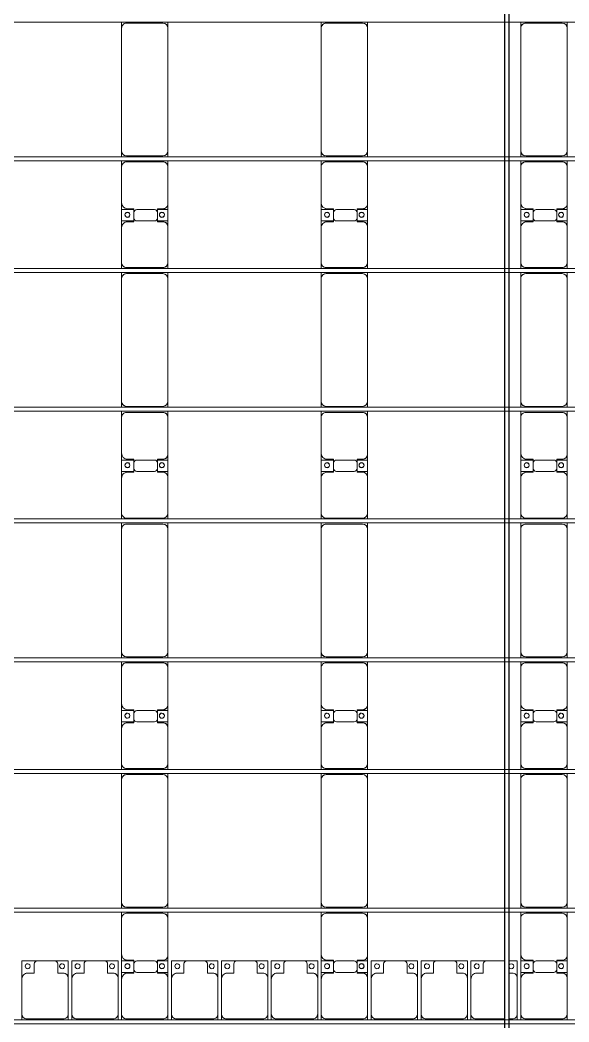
# Model space of a CAD drawing. Header units: millimetres. Extents: x -147246 to 112336, y -213734 to -86506.
# Drawn here: x -121365 to -115865, y -130845 to -120805 of the extents above; entities that cross this region are included whole.
import ezdxf

# ---------------------------------------------------------------- set-up
doc = ezdxf.new("R2010")
doc.units = ezdxf.units.MM
doc.layers.add('A-GENM', color=13, linetype='Continuous', lineweight=9)
doc.layers.add('S-BEAM', color=12, linetype='Continuous', lineweight=9)

# ---------------------------------------------------------------- blocks, each defined once
blk = doc.blocks.new('Dai phao do pin - DẢI PHAO ĐỠ PIN-29734-BỐ TRÍ KHUNG KẾT CẤU BÈ PIN 05')
at = {"layer": 'A-GENM', "color": 7}
for p, q in [((24419, 223), (24480, 223)), ((25710, 223), (24480, 223)), ((25710, 223), (25769, 223)), ((25809, 223), (25870, 223)), ((26240, 223), (25870, 223)), ((26240, 223), (26412, 223)), ((26298, 223), (26470, 223)), ((26298, 118), (26298, 223)), ((26412, 223), (26412, 118)), ((26830, 223), (26470, 223)), ((26830, 223), (26889, 223)), ((26929, 223), (26990, 223)), ((28220, 223), (26990, 223)), ((28220, 223), (28279, 223)), ((28319, 223), (28380, 223)), ((28750, 223), (28380, 223)), ((28750, 223), (28922, 223)), ((28808, 223), (28980, 223)), ((28808, 118), (28808, 223)), ((28922, 223), (28922, 118)), ((29340, 223), (28980, 223)), ((29340, 223), (29399, 223)), ((29439, 223), (29500, 223)), ((30730, 223), (29500, 223)), ((30730, 223), (30789, 223)), ((30829, 223), (30890, 223)), ((31260, 223), (30890, 223)), ((31260, 223), (31432, 223)), ((31318, 223), (31490, 223)), ((31318, 118), (31318, 223)), ((31432, 223), (31432, 118)), ((31850, 223), (31490, 223)), ((31850, 223), (31909, 223)), ((31949, 223), (32010, 223)), ((33240, 223), (32010, 223)), ((33240, 223), (33299, 223)), ((33339, 223), (33400, 223)), ((33770, 223), (33400, 223)), ((33770, 223), (33942, 223)), ((33942, 223), (33942, 118)), ((24430, 173), (24430, -192)), ((25760, -192), (25760, 173)), ((25820, 173), (25820, -192)), ((26290, 118), (26290, 173)), ((26382, 118), (26290, 118)), ((26420, 118), (26328, 118)), ((26420, 173), (26420, 118)), ((26880, -192), (26880, 173)), ((26940, 173), (26940, -192)), ((28270, -192), (28270, 173)), ((28330, 173), (28330, -192)), ((28800, 118), (28800, 173)), ((28892, 118), (28800, 118)), ((28930, 118), (28838, 118)), ((28930, 173), (28930, 118)), ((29390, -192), (29390, 173)), ((29450, 173), (29450, -192)), ((30780, -192), (30780, 173)), ((30840, 173), (30840, -192)), ((31310, 118), (31310, 173)), ((31402, 118), (31310, 118)), ((31440, 118), (31348, 118)), ((31440, 173), (31440, 118)), ((31900, -192), (31900, 173)), ((31960, 173), (31960, -192)), ((33290, -192), (33290, 173)), ((33350, 173), (33350, -192)), ((33820, 118), (33820, 173)), ((33912, 118), (33820, 118)), ((26298, 88), (26298, -88)), ((26412, -88), (26412, 88)), ((28808, 88), (28808, -88)), ((28922, -88), (28922, 88)), ((31318, 88), (31318, -88)), ((31432, -88), (31432, 88)), ((33942, -88), (33942, 88)), ((26290, -182), (26290, -118)), ((26290, -118), (26382, -118)), ((26298, -242), (26298, -118)), ((26328, -118), (26420, -118)), ((26412, -118), (26412, -242)), ((26420, -118), (26420, -182)), ((28800, -182), (28800, -118)), ((28800, -118), (28892, -118)), ((28808, -242), (28808, -118)), ((28838, -118), (28930, -118)), ((28922, -118), (28922, -242)), ((28930, -118), (28930, -182)), ((31310, -182), (31310, -118)), ((31310, -118), (31402, -118)), ((31318, -242), (31318, -118)), ((31348, -118), (31440, -118)), ((31432, -118), (31432, -242)), ((31440, -118), (31440, -182)), ((33820, -182), (33820, -118)), ((33820, -118), (33912, -118)), ((33942, -118), (33942, -242)), ((24480, -242), (24419, -242)), ((24480, -242), (25710, -242)), ((25769, -242), (25710, -242)), ((25870, -242), (25809, -242)), ((25870, -242), (26230, -242)), ((26412, -242), (26230, -242)), ((26480, -242), (26298, -242)), ((26480, -242), (26830, -242)), ((26889, -242), (26830, -242)), ((26990, -242), (26929, -242)), ((26990, -242), (28220, -242)), ((28279, -242), (28220, -242)), ((28380, -242), (28319, -242)), ((28380, -242), (28740, -242)), ((28922, -242), (28740, -242)), ((28990, -242), (28808, -242)), ((28990, -242), (29340, -242)), ((29399, -242), (29340, -242)), ((29500, -242), (29439, -242)), ((29500, -242), (30730, -242)), ((30789, -242), (30730, -242)), ((30890, -242), (30829, -242)), ((30890, -242), (31250, -242)), ((31432, -242), (31250, -242)), ((31500, -242), (31318, -242)), ((31500, -242), (31850, -242)), ((31909, -242), (31850, -242)), ((32010, -242), (31949, -242)), ((32010, -242), (33240, -242)), ((33299, -242), (33240, -242)), ((33400, -242), (33339, -242)), ((33400, -242), (33760, -242)), ((33942, -242), (33760, -242))]:
    blk.add_line(p, q, dxfattribs=at)
for centre, radius, start, end in [((24480, 173), 50, 90, 180), ((24480, 173), 50, 90, 180), ((25710, 173), 50, 0, 90), ((25710, 173), 50, 45, 90), ((25870, 173), 50, 90, 180), ((25870, 173), 50, 139.7671, 180), ((26240, 173), 50, 360, 90), ((26240, 173), 50, 360, 45), ((26470, 173), 50, 90, 180), ((26470, 173), 50, 135, 180), ((26830, 173), 50, 0, 90), ((26830, 173), 50, 0, 45), ((26990, 173), 50, 90, 180), ((26990, 173), 50, 90, 180), ((28220, 173), 50, 0, 90), ((28220, 173), 50, 45, 90), ((28380, 173), 50, 90, 180), ((28380, 173), 50, 135, 180), ((28750, 173), 50, 0, 90), ((28750, 173), 50, 0, 45), ((28980, 173), 50, 90, 180), ((28980, 173), 50, 135, 180), ((29340, 173), 50, 0, 90), ((29340, 173), 50, 0, 45), ((29500, 173), 50, 90, 180), ((29500, 173), 50, 90, 180), ((30730, 173), 50, 0, 90), ((30730, 173), 50, 45, 90), ((30890, 173), 50, 90, 180), ((30890, 173), 50, 135, 180), ((31260, 173), 50, 0, 90), ((31260, 173), 50, 0, 45), ((31490, 173), 50, 90, 180), ((31490, 173), 50, 135, 180), ((31850, 173), 50, 0, 90), ((31850, 173), 50, 0, 45), ((32010, 173), 50, 90, 180), ((32010, 173), 50, 90, 180), ((33240, 173), 50, 0, 90), ((33240, 173), 50, 45, 90), ((33400, 173), 50, 90, 180), ((33400, 173), 50, 135, 180), ((33770, 173), 50, 360, 90), ((33770, 173), 50, 360, 45), ((26328, 88), 30, 90, 180), ((26349, 162), 25, 360, 180), ((26349, 162), 25, 180, 0), ((26351, 162), 25, 360, 180), ((26351, 162), 25, 180, 0), ((26382, 88), 30, 0, 90), ((28838, 88), 30, 90, 180), ((28859, 162), 25, 0, 180), ((28859, 162), 25, 180, 360), ((28861, 162), 25, 0, 180), ((28861, 162), 25, 180, 0), ((28892, 88), 30, 360, 90), ((31348, 88), 30, 90, 180), ((31369, 162), 25, 360, 180), ((31369, 162), 25, 180, 360), ((31371, 162), 25, 0, 180), ((31371, 162), 25, 180, 0), ((31402, 88), 30, 0, 90), ((33879, 162), 25, 360, 180), ((33879, 162), 25, 180, 360), ((33912, 88), 30, 0, 90), ((26328, -88), 30, 180, 270), ((26382, -88), 30, 270, 0), ((28838, -88), 30, 180, 270), ((28892, -88), 30, 270, 0), ((31348, -88), 30, 180, 270), ((31402, -88), 30, 270, 0), ((33912, -88), 30, 270, 0), ((24480, -192), 50, 180, 270), ((24480, -192), 50, 180, 255), ((25710, -192), 50, 270, 360), ((25870, -192), 50, 180, 270), ((25870, -192), 50, 180, 220.2362), ((26230, -182), 60, 270, 0), ((26230, -182), 60, 330, 0), ((26349, -183), 25, 360, 180), ((26349, -183), 25, 180, 360), ((26351, -183), 25, 360, 180), ((26351, -183), 25, 180, 360), ((26480, -182), 60, 180, 270), ((26480, -182), 60, 180, 210), ((26830, -192), 50, 270, 0), ((26830, -192), 50, 315, 0), ((26990, -192), 50, 180, 270), ((26990, -192), 50, 180, 255), ((28220, -192), 50, 270, 0), ((28380, -192), 50, 180, 270), ((28380, -192), 50, 180, 225), ((28740, -182), 60, 270, 360), ((28740, -182), 60, 330, 0), ((28859, -183), 25, 360, 180), ((28859, -183), 25, 180, 0), ((28861, -183), 25, 360, 180), ((28861, -183), 25, 180, 360), ((28990, -182), 60, 180, 270), ((28990, -182), 60, 180, 210), ((29340, -192), 50, 270, 0), ((29340, -192), 50, 315, 0), ((29500, -192), 50, 180, 270), ((29500, -192), 50, 180, 255), ((30730, -192), 50, 270, 0), ((30890, -192), 50, 180, 270), ((30890, -192), 50, 180, 225), ((31250, -182), 60, 270, 360), ((31250, -182), 60, 330, 0), ((31369, -183), 25, 360, 180), ((31369, -183), 25, 180, 360), ((31371, -183), 25, 360, 180), ((31371, -183), 25, 180, 360), ((31500, -182), 60, 180, 270), ((31500, -182), 60, 180, 210), ((31850, -192), 50, 270, 360), ((31850, -192), 50, 315, 0), ((32010, -192), 50, 180, 270), ((32010, -192), 50, 180, 255), ((33240, -192), 50, 270, 0), ((33400, -192), 50, 180, 270), ((33400, -192), 50, 180, 225), ((33760, -182), 60, 270, 360), ((33760, -182), 60, 330, 360), ((33879, -183), 25, 0, 180), ((33879, -183), 25, 180, 0), ((25710, -192), 50, 270, 345), ((28220, -192), 50, 270, 345), ((30730, -192), 50, 270, 345), ((33240, -192), 50, 270, 345)]:
    blk.add_arc(centre, radius, start, end, dxfattribs=at)
blk = doc.blocks.new('Dai phao do pin - DẢI PHAO ĐỠ PIN-29765-BỐ TRÍ KHUNG KẾT CẤU BÈ PIN 05')
at = {"layer": 'A-GENM', "color": 7}
for p, q in [((24419, 223), (24480, 223)), ((25710, 223), (24480, 223)), ((25710, 223), (25769, 223)), ((25809, 223), (25870, 223)), ((26240, 223), (25870, 223)), ((26240, 223), (26412, 223)), ((26298, 223), (26470, 223)), ((26298, 118), (26298, 223)), ((26412, 223), (26412, 118)), ((26830, 223), (26470, 223)), ((26830, 223), (26889, 223)), ((26929, 223), (26990, 223)), ((28220, 223), (26990, 223)), ((28220, 223), (28279, 223)), ((28319, 223), (28380, 223)), ((28750, 223), (28380, 223)), ((28750, 223), (28922, 223)), ((28808, 223), (28980, 223)), ((28808, 118), (28808, 223)), ((28922, 223), (28922, 118)), ((29340, 223), (28980, 223)), ((29340, 223), (29399, 223)), ((29439, 223), (29500, 223)), ((30730, 223), (29500, 223)), ((30730, 223), (30789, 223)), ((30829, 223), (30890, 223)), ((31260, 223), (30890, 223)), ((31260, 223), (31432, 223)), ((31318, 223), (31490, 223)), ((31318, 118), (31318, 223)), ((31432, 223), (31432, 118)), ((31850, 223), (31490, 223)), ((31850, 223), (31909, 223)), ((31949, 223), (32010, 223)), ((33240, 223), (32010, 223)), ((33240, 223), (33299, 223)), ((33339, 223), (33400, 223)), ((33770, 223), (33400, 223)), ((33770, 223), (33942, 223)), ((33942, 223), (33942, 118)), ((24430, 173), (24430, -192)), ((25760, -192), (25760, 173)), ((25820, 173), (25820, -192)), ((26290, 118), (26290, 173)), ((26382, 118), (26290, 118)), ((26420, 118), (26328, 118)), ((26420, 173), (26420, 118)), ((26880, -192), (26880, 173)), ((26940, 173), (26940, -192)), ((28270, -192), (28270, 173)), ((28330, 173), (28330, -192)), ((28800, 118), (28800, 173)), ((28892, 118), (28800, 118)), ((28930, 118), (28838, 118)), ((28930, 173), (28930, 118)), ((29390, -192), (29390, 173)), ((29450, 173), (29450, -192)), ((30780, -192), (30780, 173)), ((30840, 173), (30840, -192)), ((31310, 118), (31310, 173)), ((31402, 118), (31310, 118)), ((31440, 118), (31348, 118)), ((31440, 173), (31440, 118)), ((31900, -192), (31900, 173)), ((31960, 173), (31960, -192)), ((33290, -192), (33290, 173)), ((33350, 173), (33350, -192)), ((33820, 118), (33820, 173)), ((33912, 118), (33820, 118)), ((26298, 88), (26298, -88)), ((26412, -88), (26412, 88)), ((28808, 88), (28808, -88)), ((28922, -88), (28922, 88)), ((31318, 88), (31318, -88)), ((31432, -88), (31432, 88)), ((33942, -88), (33942, 88)), ((26290, -182), (26290, -118)), ((26290, -118), (26382, -118)), ((26298, -242), (26298, -118)), ((26328, -118), (26420, -118)), ((26412, -118), (26412, -242)), ((26420, -118), (26420, -182)), ((28800, -182), (28800, -118)), ((28800, -118), (28892, -118)), ((28808, -242), (28808, -118)), ((28838, -118), (28930, -118)), ((28922, -118), (28922, -242)), ((28930, -118), (28930, -182)), ((31310, -182), (31310, -118)), ((31310, -118), (31402, -118)), ((31318, -242), (31318, -118)), ((31348, -118), (31440, -118)), ((31432, -118), (31432, -242)), ((31440, -118), (31440, -182)), ((33820, -182), (33820, -118)), ((33820, -118), (33912, -118)), ((33942, -118), (33942, -242)), ((24480, -242), (24419, -242)), ((24480, -242), (25710, -242)), ((25769, -242), (25710, -242)), ((25870, -242), (25809, -242)), ((25870, -242), (26230, -242)), ((26412, -242), (26230, -242)), ((26480, -242), (26298, -242)), ((26480, -242), (26830, -242)), ((26889, -242), (26830, -242)), ((26990, -242), (26929, -242)), ((26990, -242), (28220, -242)), ((28279, -242), (28220, -242)), ((28380, -242), (28319, -242)), ((28380, -242), (28740, -242)), ((28922, -242), (28740, -242)), ((28990, -242), (28808, -242)), ((28990, -242), (29340, -242)), ((29399, -242), (29340, -242)), ((29500, -242), (29439, -242)), ((29500, -242), (30730, -242)), ((30789, -242), (30730, -242)), ((30890, -242), (30829, -242)), ((30890, -242), (31250, -242)), ((31432, -242), (31250, -242)), ((31500, -242), (31318, -242)), ((31500, -242), (31850, -242)), ((31909, -242), (31850, -242)), ((32010, -242), (31949, -242)), ((32010, -242), (33240, -242)), ((33299, -242), (33240, -242)), ((33400, -242), (33339, -242)), ((33400, -242), (33760, -242)), ((33942, -242), (33760, -242))]:
    blk.add_line(p, q, dxfattribs=at)
for centre, radius, start, end in [((24480, 173), 50, 90, 180), ((24480, 173), 50, 90, 180), ((25710, 173), 50, 0, 90), ((25710, 173), 50, 45, 90), ((25870, 173), 50, 90, 180), ((25870, 173), 50, 139.7821, 180), ((26240, 173), 50, 360, 90), ((26240, 173), 50, 360, 45), ((26470, 173), 50, 90, 180), ((26470, 173), 50, 135, 180), ((26830, 173), 50, 0, 90), ((26830, 173), 50, 0, 45), ((26990, 173), 50, 90, 180), ((26990, 173), 50, 90, 180), ((28220, 173), 50, 0, 90), ((28220, 173), 50, 45, 90), ((28380, 173), 50, 90, 180), ((28380, 173), 50, 135, 180), ((28750, 173), 50, 0, 90), ((28750, 173), 50, 0, 45), ((28980, 173), 50, 90, 180), ((28980, 173), 50, 135, 180), ((29340, 173), 50, 0, 90), ((29340, 173), 50, 0, 45), ((29500, 173), 50, 90, 180), ((29500, 173), 50, 90, 180), ((30730, 173), 50, 0, 90), ((30730, 173), 50, 45, 90), ((30890, 173), 50, 90, 180), ((30890, 173), 50, 135, 180), ((31260, 173), 50, 0, 90), ((31260, 173), 50, 0, 45), ((31490, 173), 50, 90, 180), ((31490, 173), 50, 135, 180), ((31850, 173), 50, 0, 90), ((31850, 173), 50, 0, 45), ((32010, 173), 50, 90, 180), ((32010, 173), 50, 90, 180), ((33240, 173), 50, 0, 90), ((33240, 173), 50, 45, 90), ((33400, 173), 50, 90, 180), ((33400, 173), 50, 135, 180), ((33770, 173), 50, 360, 90), ((33770, 173), 50, 360, 45), ((26328, 88), 30, 90, 180), ((26349, 162), 25, 360, 180), ((26349, 162), 25, 180, 0), ((26351, 162), 25, 360, 180), ((26351, 162), 25, 180, 0), ((26382, 88), 30, 0, 90), ((28838, 88), 30, 90, 180), ((28859, 162), 25, 0, 180), ((28859, 162), 25, 180, 360), ((28861, 162), 25, 0, 180), ((28861, 162), 25, 180, 0), ((28892, 88), 30, 360, 90), ((31348, 88), 30, 90, 180), ((31369, 162), 25, 360, 180), ((31369, 162), 25, 180, 360), ((31371, 162), 25, 0, 180), ((31371, 162), 25, 180, 0), ((31402, 88), 30, 0, 90), ((33879, 162), 25, 360, 180), ((33879, 162), 25, 180, 360), ((33912, 88), 30, 0, 90), ((26328, -88), 30, 180, 270), ((26382, -88), 30, 270, 0), ((28838, -88), 30, 180, 270), ((28892, -88), 30, 270, 0), ((31348, -88), 30, 180, 270), ((31402, -88), 30, 270, 0), ((33912, -88), 30, 270, 0), ((24480, -192), 50, 180, 270), ((24480, -192), 50, 180, 255), ((25710, -192), 50, 270, 360), ((25870, -192), 50, 180, 270), ((25870, -192), 50, 180, 220.2211), ((26230, -182), 60, 270, 0), ((26230, -182), 60, 330, 0), ((26349, -183), 25, 360, 180), ((26349, -183), 25, 180, 360), ((26351, -183), 25, 360, 180), ((26351, -183), 25, 180, 360), ((26480, -182), 60, 180, 270), ((26480, -182), 60, 180, 210), ((26830, -192), 50, 270, 0), ((26830, -192), 50, 315, 0), ((26990, -192), 50, 180, 270), ((26990, -192), 50, 180, 255), ((28220, -192), 50, 270, 0), ((28380, -192), 50, 180, 270), ((28380, -192), 50, 180, 225), ((28740, -182), 60, 270, 360), ((28740, -182), 60, 330, 0), ((28859, -183), 25, 360, 180), ((28859, -183), 25, 180, 0), ((28861, -183), 25, 360, 180), ((28861, -183), 25, 180, 360), ((28990, -182), 60, 180, 270), ((28990, -182), 60, 180, 210), ((29340, -192), 50, 270, 0), ((29340, -192), 50, 315, 0), ((29500, -192), 50, 180, 270), ((29500, -192), 50, 180, 255), ((30730, -192), 50, 270, 0), ((30890, -192), 50, 180, 270), ((30890, -192), 50, 180, 225), ((31250, -182), 60, 270, 360), ((31250, -182), 60, 330, 0), ((31369, -183), 25, 360, 180), ((31369, -183), 25, 180, 360), ((31371, -183), 25, 360, 180), ((31371, -183), 25, 180, 360), ((31500, -182), 60, 180, 270), ((31500, -182), 60, 180, 210), ((31850, -192), 50, 270, 360), ((31850, -192), 50, 315, 0), ((32010, -192), 50, 180, 270), ((32010, -192), 50, 180, 255), ((33240, -192), 50, 270, 0), ((33400, -192), 50, 180, 270), ((33400, -192), 50, 180, 225), ((33760, -182), 60, 270, 360), ((33760, -182), 60, 330, 360), ((33879, -183), 25, 0, 180), ((33879, -183), 25, 180, 0), ((25710, -192), 50, 270, 345), ((28220, -192), 50, 270, 345), ((30730, -192), 50, 270, 345), ((33240, -192), 50, 270, 345)]:
    blk.add_arc(centre, radius, start, end, dxfattribs=at)
blk = doc.blocks.new('Dai phao do pin - DẢI PHAO ĐỠ PIN-29796-BỐ TRÍ KHUNG KẾT CẤU BÈ PIN 05')
at = {"layer": 'A-GENM', "color": 7}
for p, q in [((24419, 223), (24480, 223)), ((25710, 223), (24480, 223)), ((25710, 223), (25769, 223)), ((25809, 223), (25870, 223)), ((26240, 223), (25870, 223)), ((26240, 223), (26412, 223)), ((26298, 223), (26470, 223)), ((26298, 118), (26298, 223)), ((26412, 223), (26412, 118)), ((26830, 223), (26470, 223)), ((26830, 223), (26889, 223)), ((26929, 223), (26990, 223)), ((28220, 223), (26990, 223)), ((28220, 223), (28279, 223)), ((28319, 223), (28380, 223)), ((28750, 223), (28380, 223)), ((28750, 223), (28922, 223)), ((28808, 223), (28980, 223)), ((28808, 118), (28808, 223)), ((28922, 223), (28922, 118)), ((29340, 223), (28980, 223)), ((29340, 223), (29399, 223)), ((29439, 223), (29500, 223)), ((30730, 223), (29500, 223)), ((30730, 223), (30789, 223)), ((30829, 223), (30890, 223)), ((31260, 223), (30890, 223)), ((31260, 223), (31432, 223)), ((31318, 223), (31490, 223)), ((31318, 118), (31318, 223)), ((31432, 223), (31432, 118)), ((31850, 223), (31490, 223)), ((31850, 223), (31909, 223)), ((31949, 223), (32010, 223)), ((33240, 223), (32010, 223)), ((33240, 223), (33299, 223)), ((33339, 223), (33400, 223)), ((33770, 223), (33400, 223)), ((33770, 223), (33942, 223)), ((33942, 223), (33942, 118)), ((24430, 173), (24430, -192)), ((25760, -192), (25760, 173)), ((25820, 173), (25820, -192)), ((26290, 118), (26290, 173)), ((26382, 118), (26290, 118)), ((26420, 118), (26328, 118)), ((26420, 173), (26420, 118)), ((26880, -192), (26880, 173)), ((26940, 173), (26940, -192)), ((28270, -192), (28270, 173)), ((28330, 173), (28330, -192)), ((28800, 118), (28800, 173)), ((28892, 118), (28800, 118)), ((28930, 118), (28838, 118)), ((28930, 173), (28930, 118)), ((29390, -192), (29390, 173)), ((29450, 173), (29450, -192)), ((30780, -192), (30780, 173)), ((30840, 173), (30840, -192)), ((31310, 118), (31310, 173)), ((31402, 118), (31310, 118)), ((31440, 118), (31348, 118)), ((31440, 173), (31440, 118)), ((31900, -192), (31900, 173)), ((31960, 173), (31960, -192)), ((33290, -192), (33290, 173)), ((33350, 173), (33350, -192)), ((33820, 118), (33820, 173)), ((33912, 118), (33820, 118)), ((26298, 88), (26298, -88)), ((26412, -88), (26412, 88)), ((28808, 88), (28808, -88)), ((28922, -88), (28922, 88)), ((31318, 88), (31318, -88)), ((31432, -88), (31432, 88)), ((33942, -88), (33942, 88)), ((26290, -182), (26290, -118)), ((26290, -118), (26382, -118)), ((26298, -242), (26298, -118)), ((26328, -118), (26420, -118)), ((26412, -118), (26412, -242)), ((26420, -118), (26420, -182)), ((28800, -182), (28800, -118)), ((28800, -118), (28892, -118)), ((28808, -242), (28808, -118)), ((28838, -118), (28930, -118)), ((28922, -118), (28922, -242)), ((28930, -118), (28930, -182)), ((31310, -182), (31310, -118)), ((31310, -118), (31402, -118)), ((31318, -242), (31318, -118)), ((31348, -118), (31440, -118)), ((31432, -118), (31432, -242)), ((31440, -118), (31440, -182)), ((33820, -182), (33820, -118)), ((33820, -118), (33912, -118)), ((33942, -118), (33942, -242)), ((24480, -242), (24419, -242)), ((24480, -242), (25710, -242)), ((25769, -242), (25710, -242)), ((25870, -242), (25809, -242)), ((25870, -242), (26230, -242)), ((26412, -242), (26230, -242)), ((26480, -242), (26298, -242)), ((26480, -242), (26830, -242)), ((26889, -242), (26830, -242)), ((26990, -242), (26929, -242)), ((26990, -242), (28220, -242)), ((28279, -242), (28220, -242)), ((28380, -242), (28319, -242)), ((28380, -242), (28740, -242)), ((28922, -242), (28740, -242)), ((28990, -242), (28808, -242)), ((28990, -242), (29340, -242)), ((29399, -242), (29340, -242)), ((29500, -242), (29439, -242)), ((29500, -242), (30730, -242)), ((30789, -242), (30730, -242)), ((30890, -242), (30829, -242)), ((30890, -242), (31250, -242)), ((31432, -242), (31250, -242)), ((31500, -242), (31318, -242)), ((31500, -242), (31850, -242)), ((31909, -242), (31850, -242)), ((32010, -242), (31949, -242)), ((32010, -242), (33240, -242)), ((33299, -242), (33240, -242)), ((33400, -242), (33339, -242)), ((33400, -242), (33760, -242)), ((33942, -242), (33760, -242))]:
    blk.add_line(p, q, dxfattribs=at)
for centre, radius, start, end in [((24480, 173), 50, 90, 180), ((24480, 173), 50, 90, 180), ((25710, 173), 50, 0, 90), ((25710, 173), 50, 45, 90), ((25870, 173), 50, 90, 180), ((25870, 173), 50, 139.7972, 180), ((26240, 173), 50, 360, 90), ((26240, 173), 50, 360, 45), ((26470, 173), 50, 90, 180), ((26470, 173), 50, 135, 180), ((26830, 173), 50, 0, 90), ((26830, 173), 50, 0, 45), ((26990, 173), 50, 90, 180), ((26990, 173), 50, 90, 180), ((28220, 173), 50, 0, 90), ((28220, 173), 50, 45, 90), ((28380, 173), 50, 90, 180), ((28380, 173), 50, 135, 180), ((28750, 173), 50, 0, 90), ((28750, 173), 50, 0, 45), ((28980, 173), 50, 90, 180), ((28980, 173), 50, 135, 180), ((29340, 173), 50, 0, 90), ((29340, 173), 50, 0, 45), ((29500, 173), 50, 90, 180), ((29500, 173), 50, 90, 180), ((30730, 173), 50, 0, 90), ((30730, 173), 50, 45, 90), ((30890, 173), 50, 90, 180), ((30890, 173), 50, 135, 180), ((31260, 173), 50, 0, 90), ((31260, 173), 50, 0, 45), ((31490, 173), 50, 90, 180), ((31490, 173), 50, 135, 180), ((31850, 173), 50, 0, 90), ((31850, 173), 50, 0, 45), ((32010, 173), 50, 90, 180), ((32010, 173), 50, 90, 180), ((33240, 173), 50, 0, 90), ((33240, 173), 50, 45, 90), ((33400, 173), 50, 90, 180), ((33400, 173), 50, 135, 180), ((33770, 173), 50, 360, 90), ((33770, 173), 50, 360, 45), ((26328, 88), 30, 90, 180), ((26349, 162), 25, 360, 180), ((26349, 162), 25, 180, 0), ((26351, 162), 25, 360, 180), ((26351, 162), 25, 180, 0), ((26382, 88), 30, 0, 90), ((28838, 88), 30, 90, 180), ((28859, 162), 25, 0, 180), ((28859, 162), 25, 180, 360), ((28861, 162), 25, 0, 180), ((28861, 162), 25, 180, 0), ((28892, 88), 30, 360, 90), ((31348, 88), 30, 90, 180), ((31369, 162), 25, 360, 180), ((31369, 162), 25, 180, 360), ((31371, 162), 25, 0, 180), ((31371, 162), 25, 180, 0), ((31402, 88), 30, 0, 90), ((33879, 162), 25, 360, 180), ((33879, 162), 25, 180, 360), ((33912, 88), 30, 0, 90), ((26328, -88), 30, 180, 270), ((26382, -88), 30, 270, 0), ((28838, -88), 30, 180, 270), ((28892, -88), 30, 270, 0), ((31348, -88), 30, 180, 270), ((31402, -88), 30, 270, 0), ((33912, -88), 30, 270, 0), ((24480, -192), 50, 180, 270), ((24480, -192), 50, 180, 255), ((25710, -192), 50, 270, 360), ((25870, -192), 50, 180, 270), ((25870, -192), 50, 180, 220.206), ((26230, -182), 60, 270, 0), ((26230, -182), 60, 330, 0), ((26349, -183), 25, 360, 180), ((26349, -183), 25, 180, 360), ((26351, -183), 25, 360, 180), ((26351, -183), 25, 180, 360), ((26480, -182), 60, 180, 270), ((26480, -182), 60, 180, 210), ((26830, -192), 50, 270, 0), ((26830, -192), 50, 315, 0), ((26990, -192), 50, 180, 270), ((26990, -192), 50, 180, 255), ((28220, -192), 50, 270, 0), ((28380, -192), 50, 180, 270), ((28380, -192), 50, 180, 225), ((28740, -182), 60, 270, 360), ((28740, -182), 60, 330, 0), ((28859, -183), 25, 360, 180), ((28859, -183), 25, 180, 0), ((28861, -183), 25, 360, 180), ((28861, -183), 25, 180, 360), ((28990, -182), 60, 180, 270), ((28990, -182), 60, 180, 210), ((29340, -192), 50, 270, 0), ((29340, -192), 50, 315, 0), ((29500, -192), 50, 180, 270), ((29500, -192), 50, 180, 255), ((30730, -192), 50, 270, 0), ((30890, -192), 50, 180, 270), ((30890, -192), 50, 180, 225), ((31250, -182), 60, 270, 360), ((31250, -182), 60, 330, 0), ((31369, -183), 25, 360, 180), ((31369, -183), 25, 180, 360), ((31371, -183), 25, 360, 180), ((31371, -183), 25, 180, 360), ((31500, -182), 60, 180, 270), ((31500, -182), 60, 180, 210), ((31850, -192), 50, 270, 360), ((31850, -192), 50, 315, 0), ((32010, -192), 50, 180, 270), ((32010, -192), 50, 180, 255), ((33240, -192), 50, 270, 0), ((33400, -192), 50, 180, 270), ((33400, -192), 50, 180, 225), ((33760, -182), 60, 270, 360), ((33760, -182), 60, 330, 360), ((33879, -183), 25, 0, 180), ((33879, -183), 25, 180, 0), ((25710, -192), 50, 270, 345), ((28220, -192), 50, 270, 345), ((30730, -192), 50, 270, 345), ((33240, -192), 50, 270, 345)]:
    blk.add_arc(centre, radius, start, end, dxfattribs=at)
blk = doc.blocks.new('Dải phao đi lại kèm đỡ invester - DẢI PHAO ĐI LẠI-14853-BỐ TRÍ KHUNG KẾT CẤU BÈ PIN 05')
at = {"layer": 'A-GENM', "color": 7}
for p, q in [((18758, 1312), (18912, 1312)), ((18758, 1130), (18758, 1312)), ((19088, 1312), (18912, 1312)), ((19088, 1312), (19223, 1312)), ((19223, 1312), (19223, 1140)), ((19258, 1312), (19412, 1312)), ((19258, 1130), (19258, 1312)), ((19588, 1312), (19412, 1312)), ((19588, 1312), (19723, 1312)), ((19723, 1312), (19723, 1140)), ((19758, 1312), (19882, 1312)), ((19758, 1130), (19758, 1312)), ((20088, 1312), (19912, 1312)), ((20118, 1312), (20223, 1312)), ((20223, 1312), (20223, 1140)), ((20258, 1312), (20412, 1312)), ((20258, 1130), (20258, 1312)), ((20588, 1312), (20412, 1312)), ((20588, 1312), (20723, 1312)), ((20723, 1312), (20723, 1140)), ((20758, 1312), (20912, 1312)), ((20758, 1130), (20758, 1312)), ((21088, 1312), (20912, 1312)), ((21088, 1312), (21223, 1312)), ((21223, 1312), (21223, 1140)), ((21258, 1312), (21412, 1312)), ((21258, 1130), (21258, 1312)), ((21588, 1312), (21412, 1312)), ((21588, 1312), (21723, 1312)), ((21723, 1312), (21723, 1140)), ((21758, 1312), (21882, 1312)), ((21758, 1130), (21758, 1312)), ((22088, 1312), (21912, 1312)), ((22118, 1312), (22223, 1312)), ((22223, 1312), (22223, 1140)), ((22258, 1312), (22412, 1312)), ((22258, 1130), (22258, 1312)), ((22588, 1312), (22412, 1312)), ((22588, 1312), (22723, 1312)), ((22723, 1312), (22723, 1140)), ((22758, 1312), (22911, 1312)), ((22758, 1130), (22758, 1312)), ((23088, 1312), (22912, 1312)), ((23088, 1312), (23223, 1312)), ((23223, 1312), (23223, 1140)), ((23258, 1312), (23412, 1312)), ((23258, 1130), (23258, 1312)), ((23588, 1312), (23412, 1312)), ((23588, 1312), (23600, 1312)), ((23640, 1312), (23723, 1312)), ((23723, 1312), (23723, 1140)), ((23758, 1312), (23882, 1312)), ((23758, 1130), (23758, 1312)), ((24088, 1312), (23912, 1312)), ((24118, 1312), (24223, 1312)), ((24223, 1312), (24223, 1140)), ((18882, 1282), (18882, 1190)), ((19118, 1190), (19118, 1282)), ((19382, 1282), (19382, 1190)), ((19618, 1190), (19618, 1282)), ((19882, 1282), (19882, 1190)), ((20118, 1190), (20118, 1282)), ((20382, 1282), (20382, 1190)), ((20618, 1190), (20618, 1282)), ((20882, 1282), (20882, 1190)), ((21118, 1190), (21118, 1282)), ((21382, 1282), (21382, 1190)), ((21618, 1190), (21618, 1282)), ((21882, 1282), (21882, 1190)), ((22118, 1190), (22118, 1282)), ((22382, 1282), (22382, 1190)), ((22618, 1190), (22618, 1282)), ((22882, 1282), (22882, 1190)), ((23118, 1190), (23118, 1282)), ((23382, 1282), (23382, 1190)), ((23882, 1282), (23882, 1190)), ((24118, 1190), (24118, 1282)), ((18758, 1130), (18758, 780)), ((18882, 1190), (18818, 1190)), ((19173, 1190), (19118, 1190)), ((19223, 780), (19223, 1140)), ((19258, 1130), (19258, 780)), ((19382, 1190), (19318, 1190)), ((19673, 1190), (19618, 1190)), ((19723, 780), (19723, 1140)), ((19758, 1130), (19758, 780)), ((19882, 1190), (19818, 1190)), ((20173, 1190), (20118, 1190)), ((20223, 780), (20223, 1140)), ((20258, 1130), (20258, 780)), ((20382, 1190), (20318, 1190)), ((20673, 1190), (20618, 1190)), ((20723, 780), (20723, 1140)), ((20758, 1130), (20758, 780)), ((20882, 1190), (20818, 1190)), ((21173, 1190), (21118, 1190)), ((21223, 780), (21223, 1140)), ((21258, 1130), (21258, 780)), ((21382, 1190), (21318, 1190)), ((21673, 1190), (21618, 1190)), ((21723, 780), (21723, 1140)), ((21758, 1130), (21758, 780)), ((21882, 1190), (21818, 1190)), ((22173, 1190), (22118, 1190)), ((22223, 780), (22223, 1140)), ((22258, 1130), (22258, 780)), ((22382, 1190), (22318, 1190)), ((22673, 1190), (22618, 1190)), ((22723, 780), (22723, 1140)), ((22758, 1130), (22758, 780)), ((22882, 1190), (22818, 1190)), ((23173, 1190), (23118, 1190)), ((23223, 780), (23223, 1140)), ((23258, 1130), (23258, 780)), ((23382, 1190), (23318, 1190)), ((23673, 1190), (23640, 1190)), ((23723, 780), (23723, 1140)), ((23758, 1130), (23758, 780)), ((23882, 1190), (23818, 1190)), ((24173, 1190), (24118, 1190)), ((24223, 780), (24223, 1140)), ((18758, 721), (18758, 780)), ((18808, 730), (19173, 730)), ((19223, 780), (19223, 721)), ((19258, 721), (19258, 780)), ((19308, 730), (19673, 730)), ((19723, 780), (19723, 721)), ((19758, 721), (19758, 780)), ((19808, 730), (20173, 730)), ((20223, 780), (20223, 721)), ((20258, 721), (20258, 780)), ((20308, 730), (20673, 730)), ((20723, 780), (20723, 721)), ((20758, 721), (20758, 780)), ((20808, 730), (21173, 730)), ((21223, 780), (21223, 721)), ((21258, 721), (21258, 780)), ((21308, 730), (21673, 730)), ((21723, 780), (21723, 721)), ((21758, 721), (21758, 780)), ((21808, 730), (22173, 730)), ((22223, 780), (22223, 721)), ((22258, 721), (22258, 780)), ((22308, 730), (22673, 730)), ((22723, 780), (22723, 721)), ((22758, 721), (22758, 780)), ((22808, 730), (23173, 730)), ((23223, 780), (23223, 721)), ((23258, 721), (23258, 780)), ((23308, 730), (23600, 730)), ((23640, 730), (23673, 730)), ((23723, 780), (23723, 721)), ((23758, 721), (23758, 780)), ((23808, 730), (24173, 730)), ((24223, 780), (24223, 721))]:
    blk.add_line(p, q, dxfattribs=at)
for centre, radius, start, end in [((18912, 1282), 30, 90, 180), ((18912, 1282), 30, 90, 150), ((19088, 1282), 30, 360, 90), ((19088, 1282), 30, 30, 90), ((19412, 1282), 30, 90, 180), ((19412, 1282), 30, 90, 150), ((19588, 1282), 30, 0, 90), ((19588, 1282), 30, 30, 90), ((19912, 1282), 30, 90, 180), ((20088, 1282), 30, 360, 90), ((20412, 1282), 30, 90, 180), ((20412, 1282), 30, 90, 150), ((20588, 1282), 30, 0, 90), ((20588, 1282), 30, 30, 90), ((20912, 1282), 30, 90, 180), ((20912, 1282), 30, 90, 150), ((21088, 1282), 30, 0, 90), ((21088, 1282), 30, 30, 90), ((21412, 1282), 30, 90, 180), ((21412, 1282), 30, 90, 150), ((21588, 1282), 30, 0, 90), ((21588, 1282), 30, 30, 90), ((21912, 1282), 30, 90, 180), ((22088, 1282), 30, 0, 90), ((22412, 1282), 30, 90, 180), ((22412, 1282), 30, 90, 150), ((22588, 1282), 30, 0, 90), ((22588, 1282), 30, 30, 90), ((22912, 1282), 30, 90, 180), ((22912, 1282), 30, 91.4995, 150), ((23088, 1282), 30, 0, 90), ((23088, 1282), 30, 30, 90), ((23412, 1282), 30, 90, 180), ((23412, 1282), 30, 90, 150), ((23588, 1282), 30, 75, 90), ((23588, 1282), 30, 75, 90), ((23912, 1282), 30, 90, 180), ((24088, 1282), 30, 360, 90), ((18817, 1259), 25, 90, 270), ((18817, 1259), 25, 270, 90), ((19162, 1259), 25, 90, 270), ((19162, 1259), 25, 180, 195), ((19162, 1259), 25, 270, 90), ((19317, 1259), 25, 90, 270), ((19317, 1259), 25, 270, 90), ((19662, 1259), 25, 90, 270), ((19662, 1259), 25, 180, 195), ((19662, 1259), 25, 270, 90), ((19817, 1259), 25, 90, 270), ((19817, 1259), 25, 270, 90), ((20162, 1259), 25, 90, 270), ((20162, 1259), 25, 270, 90), ((20317, 1259), 25, 90, 270), ((20317, 1259), 25, 270, 90), ((20662, 1259), 25, 90, 270), ((20662, 1259), 25, 180, 195), ((20662, 1259), 25, 270, 90), ((20817, 1259), 25, 90, 270), ((20817, 1259), 25, 270, 90), ((21162, 1259), 25, 90, 270), ((21162, 1259), 25, 180, 195), ((21162, 1259), 25, 270, 90), ((21317, 1259), 25, 90, 270), ((21317, 1259), 25, 270, 90), ((21662, 1259), 25, 90, 270), ((21662, 1259), 25, 180, 195), ((21662, 1259), 25, 270, 90), ((21817, 1259), 25, 90, 270), ((21817, 1259), 25, 270, 90), ((22162, 1259), 25, 90, 270), ((22162, 1259), 25, 270, 90), ((22317, 1259), 25, 90, 270), ((22317, 1259), 25, 270, 90), ((22662, 1259), 25, 90, 270), ((22662, 1259), 25, 180, 195), ((22662, 1259), 25, 270, 90), ((22817, 1259), 25, 90, 270), ((22817, 1259), 25, 270, 90), ((23162, 1259), 25, 90, 270), ((23162, 1259), 25, 180, 195), ((23162, 1259), 25, 270, 90), ((23317, 1259), 25, 90, 270), ((23317, 1259), 25, 270, 90), ((23662, 1259), 25, 90, 150), ((23662, 1259), 25, 210, 270), ((23662, 1259), 25, 270, 90), ((23817, 1259), 25, 90, 270), ((23817, 1259), 25, 270, 90), ((24162, 1259), 25, 90, 270), ((24162, 1259), 25, 270, 90), ((18818, 1130), 60, 90, 180), ((18818, 1130), 60, 90, 120), ((19173, 1140), 50, 0, 90), ((19173, 1140), 50, 45, 90), ((19318, 1130), 60, 90, 180), ((19318, 1130), 60, 90, 120), ((19673, 1140), 50, 0, 90), ((19673, 1140), 50, 45, 90), ((19818, 1130), 60, 90, 180), ((19818, 1130), 60, 90, 120), ((20173, 1140), 50, 0, 90), ((20173, 1140), 50, 45, 90), ((20318, 1130), 60, 90, 180), ((20318, 1130), 60, 90, 120), ((20673, 1140), 50, 0, 90), ((20673, 1140), 50, 45, 90), ((20818, 1130), 60, 90, 180), ((20818, 1130), 60, 90, 120), ((21173, 1140), 50, 360, 90), ((21173, 1140), 50, 45, 90), ((21318, 1130), 60, 90, 180), ((21318, 1130), 60, 90, 120), ((21673, 1140), 50, 0, 90), ((21673, 1140), 50, 45, 90), ((21818, 1130), 60, 90, 180), ((21818, 1130), 60, 90, 120), ((22173, 1140), 50, 0, 90), ((22173, 1140), 50, 45, 90), ((22318, 1130), 60, 90, 180), ((22318, 1130), 60, 90, 120), ((22673, 1140), 50, 0, 90), ((22673, 1140), 50, 45, 90), ((22818, 1130), 60, 90, 180), ((22818, 1130), 60, 90, 120), ((23173, 1140), 50, 360, 90), ((23173, 1140), 50, 45, 90), ((23318, 1130), 60, 90, 180), ((23318, 1130), 60, 90, 120), ((23673, 1140), 50, 360, 90), ((23673, 1140), 50, 45, 90), ((23818, 1130), 60, 90, 180), ((23818, 1130), 60, 90, 120), ((24173, 1140), 50, 0, 90), ((24173, 1140), 50, 45, 90), ((18808, 780), 50, 180, 270), ((18808, 780), 50, 225, 270), ((19173, 780), 50, 270, 0), ((19173, 780), 50, 270, 315), ((19308, 780), 50, 180, 270), ((19308, 780), 50, 225, 270), ((19673, 780), 50, 270, 0), ((19673, 780), 50, 270, 315), ((19808, 780), 50, 180, 270), ((19808, 780), 50, 225, 270), ((20173, 780), 50, 270, 0), ((20173, 780), 50, 270, 315), ((20308, 780), 50, 180, 270), ((20308, 780), 50, 225, 270), ((20673, 780), 50, 270, 0), ((20673, 780), 50, 270, 315), ((20808, 780), 50, 180, 270), ((20808, 780), 50, 225, 270), ((21173, 780), 50, 270, 0), ((21173, 780), 50, 270, 315), ((21308, 780), 50, 180, 270), ((21308, 780), 50, 225, 270), ((21673, 780), 50, 270, 0), ((21673, 780), 50, 270, 315), ((21808, 780), 50, 180, 270), ((21808, 780), 50, 225, 270), ((22173, 780), 50, 270, 0), ((22173, 780), 50, 270, 315), ((22308, 780), 50, 180, 270), ((22308, 780), 50, 230.127, 270), ((22673, 780), 50, 270, 360), ((22673, 780), 50, 270, 315), ((22808, 780), 50, 180, 270), ((22808, 780), 50, 225, 270), ((23173, 780), 50, 270, 0), ((23173, 780), 50, 270, 315), ((23308, 780), 50, 180, 270), ((23308, 780), 50, 225, 270), ((23673, 780), 50, 270, 0), ((23673, 780), 50, 270, 315), ((23808, 780), 50, 180, 270), ((23808, 780), 50, 225, 270), ((24173, 780), 50, 270, 360), ((24173, 780), 50, 270, 315)]:
    blk.add_arc(centre, radius, start, end, dxfattribs=at)
blk = doc.blocks.new('Dầm C52 - Dầm C52-18771-BỐ TRÍ KHUNG KẾT CẤU BÈ PIN 05')
at = {"layer": 'S-BEAM', "color": 1}
blk.add_line((-74474, 20), (74474, 20), dxfattribs=at)
blk = doc.blocks.new('Dầm C52 - Dầm C52-18772-BỐ TRÍ KHUNG KẾT CẤU BÈ PIN 05')
at = {"layer": 'S-BEAM', "color": 1}
for p, q in [((-74474, 20), (74474, 20)), ((74474, -20), (-74474, -20))]:
    blk.add_line(p, q, dxfattribs=at)
blk = doc.blocks.new('Dầm C52 - Dầm C52-18773-BỐ TRÍ KHUNG KẾT CẤU BÈ PIN 05')
at = {"layer": 'S-BEAM', "color": 1}
for p, q in [((-74474, 20), (74474, 20)), ((74474, -20), (-74474, -20))]:
    blk.add_line(p, q, dxfattribs=at)
blk = doc.blocks.new('Dầm C52 - Dầm C52-18774-BỐ TRÍ KHUNG KẾT CẤU BÈ PIN 05')
at = {"layer": 'S-BEAM', "color": 1}
for p, q in [((-74474, 20), (74474, 20)), ((74474, -20), (-74474, -20))]:
    blk.add_line(p, q, dxfattribs=at)
blk = doc.blocks.new('Dầm C52 - Dầm C52-18775-BỐ TRÍ KHUNG KẾT CẤU BÈ PIN 05')
at = {"layer": 'S-BEAM', "color": 1}
for p, q in [((-74474, 20), (74474, 20)), ((74474, -20), (-74474, -20))]:
    blk.add_line(p, q, dxfattribs=at)
blk = doc.blocks.new('Dầm C52 - Hộp 40x60-38180-BỐ TRÍ KHUNG KẾT CẤU BÈ PIN 05')
at = {"layer": 'S-BEAM', "color": 3, "lineweight": 25}
for p, q in [((-38420, 20), (38420, 20)), ((38420, -20), (-38420, -20))]:
    blk.add_line(p, q, dxfattribs=at)
blk = doc.blocks.new('HOBANMONG_BEPIN 5_rvt-1-BỐ TRÍ KHUNG KẾT CẤU BÈ PIN 05')
at = {"layer": 'A-GENM', "color": 3, "lineweight": 25}
for name, p, rotation in [('Dai phao do pin - DẢI PHAO ĐỠ PIN-29734-BỐ TRÍ KHUNG KẾT CẤU BÈ PIN 05', (-120105, -96406), 269.9997710125194), ('Dai phao do pin - DẢI PHAO ĐỠ PIN-29765-BỐ TRÍ KHUNG KẾT CẤU BÈ PIN 05', (-118105, -96406), 269.9997710125194), ('Dai phao do pin - DẢI PHAO ĐỠ PIN-29796-BỐ TRÍ KHUNG KẾT CẤU BÈ PIN 05', (-116105, -96406), 269.9997710125194), ('Dải phao đi lại kèm đỡ invester - DẢI PHAO ĐI LẠI-14853-BỐ TRÍ KHUNG KẾT CẤU BÈ PIN 05', (-140105, -131545), 359.9997710135151)]:
    blk.add_blockref(name, p, dxfattribs=dict(at, rotation=rotation))
at = {"layer": 'S-BEAM', "color": 3, "lineweight": 25}
for name, p, rotation in [('Dầm C52 - Hộp 40x60-38180-BỐ TRÍ KHUNG KẾT CẤU BÈ PIN 05', (-116486, -130974), 269.9997710125197), ('Dầm C52 - Dầm C52-18771-BỐ TRÍ KHUNG KẾT CẤU BÈ PIN 05', (-66080, -120805), 179.9997710135151), ('Dầm C52 - Dầm C52-18772-BỐ TRÍ KHUNG KẾT CẤU BÈ PIN 05', (-66080, -122195), 179.9997710135151), ('Dầm C52 - Dầm C52-18772-BỐ TRÍ KHUNG KẾT CẤU BÈ PIN 05', (-66080, -123315), 179.9997710135151), ('Dầm C52 - Dầm C52-18773-BỐ TRÍ KHUNG KẾT CẤU BÈ PIN 05', (-66080, -124705), 179.9997710135151), ('Dầm C52 - Dầm C52-18773-BỐ TRÍ KHUNG KẾT CẤU BÈ PIN 05', (-66080, -125825), 179.9997710135151), ('Dầm C52 - Dầm C52-18774-BỐ TRÍ KHUNG KẾT CẤU BÈ PIN 05', (-66080, -127215), 179.9997710135151), ('Dầm C52 - Dầm C52-18774-BỐ TRÍ KHUNG KẾT CẤU BÈ PIN 05', (-66080, -128335), 179.9997710135151), ('Dầm C52 - Dầm C52-18775-BỐ TRÍ KHUNG KẾT CẤU BÈ PIN 05', (-66080, -129725), 179.9997710135151), ('Dầm C52 - Dầm C52-18775-BỐ TRÍ KHUNG KẾT CẤU BÈ PIN 05', (-66080, -130845), 179.9997710135151)]:
    blk.add_blockref(name, p, dxfattribs=dict(at, rotation=rotation))

msp = doc.modelspace()

# ---------------------------------------------------------------- block references
at = {"lineweight": 5}
msp.add_blockref('HOBANMONG_BEPIN 5_rvt-1-BỐ TRÍ KHUNG KẾT CẤU BÈ PIN 05', (0, 0), dxfattribs=at)

doc.saveas('drawing.dxf')
